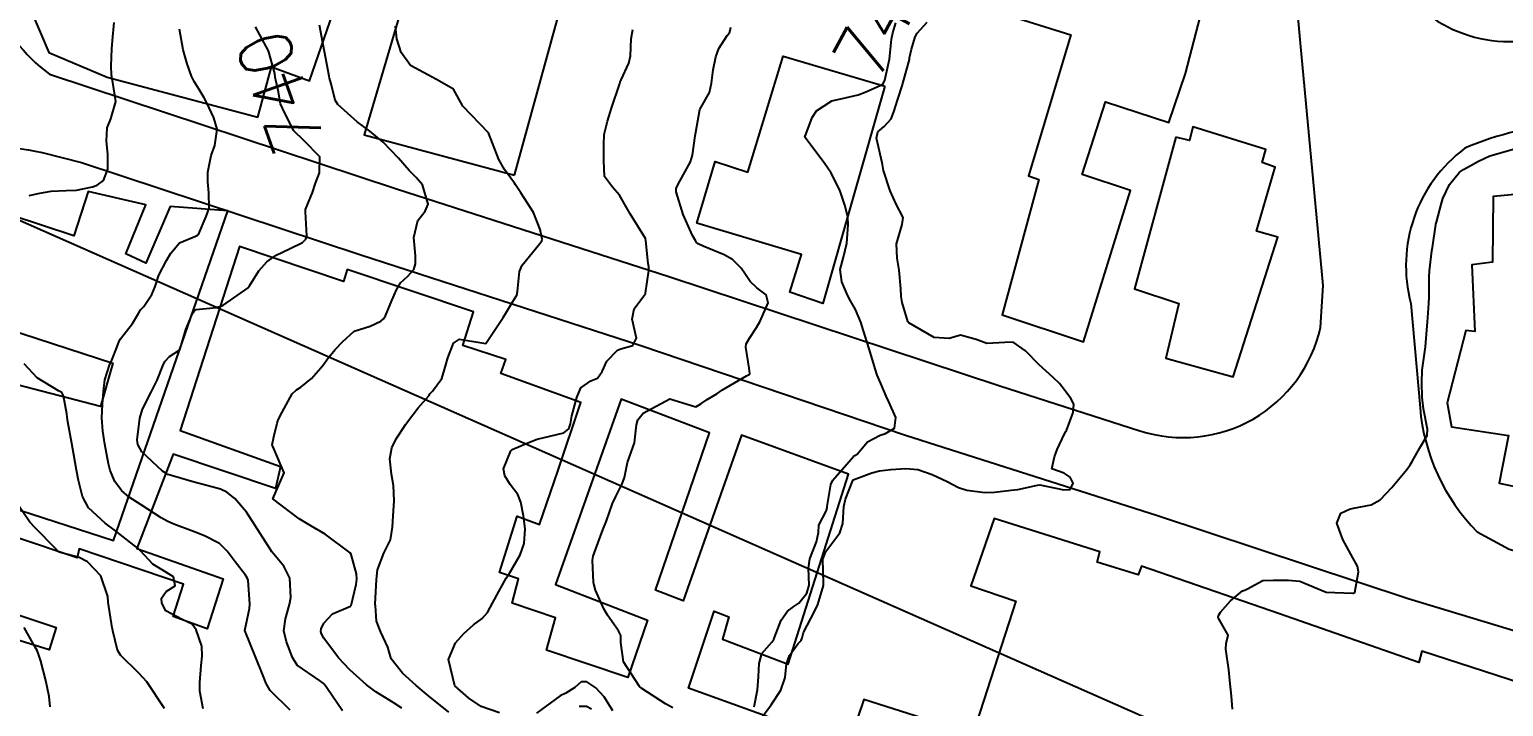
# Model space of a CAD drawing. Header units: metres. Extents: x 318500 to 325275, y 7408834 to 7428799.
# Drawn here: x 323436 to 323547.8, y 7419040.8 to 7419092.2 of the extents above; entities that cross this region are included whole.
import ezdxf
from ezdxf.enums import TextEntityAlignment as Align

# ---------------------------------------------------------------- set-up
doc = ezdxf.new("R2010")
doc.units = ezdxf.units.M
doc.header["$MEASUREMENT"] = 0
doc.linetypes.add('CONTINUO', pattern=[0])
for name, color, linetype in [('Cotas', 45, 'Continuous'), ('Curvas de Nivel 1m', 11, 'Continuous'), ('Curvas de Nivel 5m', 15, 'Continuous'), ('Edificações', 30, 'Continuous'), ('Linha Férrea', 20, 'Continuous'), ('TEXTO', 45, 'Continuous'), ('Vias Primárias', 230, 'Continuous')]:
    doc.layers.add(name, color=color, linetype=linetype)
doc.styles.add('Style-STANDARD', font='STANDARD.shx')

msp = doc.modelspace()

# ---------------------------------------------------------------- linework, layer by layer
at = {"layer": 'Curvas de Nivel 1m', "flags": 128}
for points, elevation in [([(323435.96, 7419079.59), (323436.75, 7419079.76), (323437.62, 7419079.91), (323438.76, 7419079.96), (323439.53, 7419079.98), (323440.76, 7419080.25), (323441.11, 7419080.38), (323441.59, 7419080.72), (323441.91, 7419081.58), (323441.91, 7419082.72), (323441.81, 7419083.72), (323441.86, 7419084.72), (323442.14, 7419085.41), (323442.53, 7419086.71), (323442.31, 7419088.16), (323442.2, 7419088.72), (323442.18, 7419089.42), (323442.21, 7419090.72), (323442.27, 7419091.36), (323442.39, 7419092.72)], 738), ([(323464.23, 7419040.66), (323463.57, 7419041.09), (323462.25, 7419041.91), (323461.54, 7419042.45), (323460.28, 7419043.58), (323459.42, 7419044.48), (323458.3, 7419045.98), (323458.13, 7419046.31), (323458.08, 7419046.49), (323458.12, 7419046.69), (323458.32, 7419047.13), (323458.98, 7419047.84), (323460.34, 7419048.41), (323460.37, 7419048.44), (323460.38, 7419048.47), (323460.76, 7419050.06), (323460.82, 7419050.46), (323460.79, 7419050.88), (323460.39, 7419052.33), (323460.31, 7419052.47), (323458.41, 7419053.88), (323457.33, 7419054.51), (323456.43, 7419055.05), (323454.45, 7419056.55), (323455.29, 7419058.54), (323454.5, 7419060.44), (323454.42, 7419060.55), (323454.39, 7419060.67), (323454.51, 7419061.27), (323454.77, 7419062.31), (323454.85, 7419062.55), (323455.14, 7419063.14), (323455.91, 7419064.53), (323456.24, 7419064.84), (323456.56, 7419065.05), (323457.37, 7419065.7), (323458.08, 7419066.5), (323458.3, 7419066.78), (323458.59, 7419067.2), (323459.18, 7419067.9), (323459.72, 7419068.48), (323460.62, 7419069.3), (323461.83, 7419069.66), (323462.63, 7419070.05), (323462.84, 7419070.22), (323462.98, 7419070.44), (323463.47, 7419071.61), (323463.83, 7419072.43), (323464.14, 7419072.95), (323464.68, 7419073.46), (323465.13, 7419073.97), (323465.27, 7419074.41), (323465.28, 7419075), (323465.14, 7419076.41), (323465.44, 7419077.7), (323466, 7419078.4), (323466.22, 7419078.93), (323465.81, 7419080.4), (323465.31, 7419080.95), (323464.78, 7419081.48), (323463.99, 7419082.43), (323462.81, 7419083.64), (323461.81, 7419084.46), (323460.83, 7419085.18), (323459.38, 7419086.49), (323459.18, 7419086.83), (323458.87, 7419088.07), (323458.75, 7419088.5), (323458.72, 7419088.65), (323458.37, 7419090.51), (323458.24, 7419091.17), (323457.99, 7419092.51)], 741), ([(323467.79, 7419040.37), (323466.25, 7419041.61), (323465.33, 7419042.4), (323464.27, 7419043.34), (323463.43, 7419044.42), (323463.17, 7419045.3), (323462.63, 7419046.44), (323462.32, 7419047.27), (323462.22, 7419048.44), (323462.21, 7419048.57), (323462.3, 7419050.44), (323462.38, 7419051.18), (323462.87, 7419052.43), (323463.37, 7419053.46), (323463.53, 7419054.42), (323463.58, 7419055.27), (323463.66, 7419056.42), (323463.61, 7419057.57), (323463.45, 7419058.43), (323463.31, 7419059.6), (323463.46, 7419060.43), (323463.81, 7419061.12), (323464.53, 7419062.23), (323464.6, 7419062.34), (323464.65, 7419062.41), (323465.47, 7419063.47), (323466.27, 7419064.39), (323466.39, 7419064.55), (323466.56, 7419064.74), (323467.26, 7419065.69), (323467.48, 7419066.38), (323467.71, 7419067.26), (323468.14, 7419068.37), (323468.61, 7419068.67), (323470.61, 7419068.34), (323471.93, 7419070.32), (323472.19, 7419070.77), (323472.65, 7419071.53), (323472.95, 7419072.01), (323473.02, 7419072.3), (323473.16, 7419073.83), (323473.36, 7419074.3), (323474.71, 7419075.94), (323474.85, 7419076.14), (323474.88, 7419076.28), (323474.72, 7419077), (323474.22, 7419078.29), (323473.26, 7419079.8), (323472.91, 7419080.31), (323472.86, 7419080.4), (323472.77, 7419080.53), (323472.01, 7419081.55), (323471.58, 7419082.33), (323470.82, 7419084.34), (323468.85, 7419086.36), (323468.16, 7419087.67), (323466.87, 7419088.39), (323464.89, 7419089.46), (323464.18, 7419090.43), (323463.86, 7419091.48), (323463.76, 7419092.43)], 742), ([(323484.79, 7419040.69), (323484.25, 7419041), (323482.44, 7419042.17), (323482.26, 7419042.32), (323481.06, 7419044.19), (323480.85, 7419045.65), (323480.84, 7419046.19), (323480.68, 7419046.55), (323480.33, 7419047.05), (323479.85, 7419047.72), (323479.57, 7419048.21), (323478.94, 7419049.64), (323478.78, 7419050.22), (323478.71, 7419051.91), (323478.76, 7419052.22), (323478.95, 7419052.77), (323479.49, 7419054.21), (323479.76, 7419054.89), (323480.23, 7419056.2), (323480.46, 7419056.75), (323480.95, 7419057.71), (323481.13, 7419058.19), (323481.35, 7419059.33), (323481.67, 7419060.19), (323481.88, 7419060.82), (323482.03, 7419062.19), (323482.15, 7419062.57), (323482.54, 7419063.06), (323484.56, 7419064.15), (323486.55, 7419063.54), (323486.91, 7419063.76), (323487.4, 7419064.11), (323488.14, 7419064.53), (323488.57, 7419064.83), (323490.4, 7419065.89), (323490.58, 7419066), (323490.63, 7419066.07), (323490.59, 7419066.47), (323490.33, 7419068.07), (323490.37, 7419068.32), (323490.62, 7419068.75), (323491.14, 7419069.56), (323491.42, 7419070.06), (323492.04, 7419071.43), (323491.88, 7419072.05), (323491.18, 7419072.57), (323490.67, 7419073.05), (323490.27, 7419073.67), (323489.99, 7419074.08), (323489.32, 7419074.72), (323488.7, 7419075.07), (323487.09, 7419075.73), (323486.71, 7419075.92), (323486.6, 7419076.02), (323486.54, 7419076.12), (323486.3, 7419076.54), (323485.57, 7419078.14), (323485.04, 7419079.87), (323485.05, 7419080.15), (323485.32, 7419080.68), (323486.13, 7419082.13), (323486.28, 7419082.64), (323486.5, 7419084.12), (323486.55, 7419084.4), (323486.85, 7419086.12), (323487.58, 7419087.4), (323487.74, 7419088.11), (323487.87, 7419089.13), (323488.06, 7419090.11), (323488.28, 7419090.74), (323488.92, 7419091.74), (323489.09, 7419091.94), (323489.15, 7419092.1), (323489.19, 7419092.36)], 744), ([(323491.6, 7419040.05), (323492.25, 7419040.92), (323493, 7419042.03), (323493.31, 7419042.99), (323493.43, 7419044.03), (323493.66, 7419044.67), (323494.31, 7419045.58), (323494.53, 7419045.8), (323494.61, 7419046.02), (323494.72, 7419046.41), (323495.56, 7419048), (323495.81, 7419048.54), (323496.24, 7419049.99), (323496.24, 7419050.13), (323496.18, 7419051.99), (323496.41, 7419052.57), (323497.46, 7419053.97), (323497.71, 7419054.69), (323497.78, 7419055.97), (323497.89, 7419056.54), (323498.45, 7419057.96), (323498.48, 7419058), (323499.9, 7419058.53), (323500.49, 7419058.68), (323501.35, 7419058.79), (323502.49, 7419058.86), (323503.38, 7419058.79), (323504.49, 7419058.42), (323505.62, 7419057.87), (323506.47, 7419057.43), (323507.11, 7419057.21), (323508.47, 7419057.03), (323509.22, 7419057.07), (323510.47, 7419057.22), (323510.98, 7419057.28), (323512.48, 7419057.61), (323512.64, 7419057.62), (323514.47, 7419057.24), (323514.94, 7419057.28), (323515.17, 7419057.74), (323514.95, 7419058.2), (323514.49, 7419058.51), (323513.56, 7419058.83), (323513.76, 7419059.76), (323513.97, 7419060.3), (323514.53, 7419061.49), (323514.61, 7419061.66), (323514.66, 7419061.75), (323515.18, 7419063.11), (323515.24, 7419063.74), (323515.01, 7419064.19), (323514.57, 7419064.75), (323514.13, 7419065.31), (323513.67, 7419065.76), (323512.59, 7419066.73), (323511.56, 7419067.79), (323510.62, 7419068.46), (323509.98, 7419068.44), (323508.62, 7419068.36), (323507.81, 7419068.65), (323506.63, 7419068.98), (323505.76, 7419068.73), (323504.62, 7419068.8), (323502.71, 7419069.91), (323502.67, 7419069.94), (323502.64, 7419070.03), (323502.2, 7419071.46), (323502.12, 7419071.92), (323502.09, 7419072.5), (323501.98, 7419073.92), (323501.81, 7419074.82), (323501.78, 7419075.92), (323502.2, 7419077.38), (323502.27, 7419077.92), (323501.75, 7419078.93), (323501.3, 7419079.93), (323500.79, 7419081.48), (323500.71, 7419081.94), (323500.69, 7419082.06), (323500.26, 7419083.95), (323500.36, 7419084.42), (323500.83, 7419084.82), (323501.36, 7419085.41), (323501.56, 7419085.93), (323501.88, 7419086.91), (323502.19, 7419087.92), (323502.7, 7419089.72), (323502.75, 7419089.91), (323502.77, 7419090.04), (323502.91, 7419090.69), (323503.2, 7419091.63), (323503.35, 7419091.9), (323504.09, 7419092.75)], 746), ([(323455.75, 7419040.53), (323454.25, 7419042), (323453.93, 7419042.55), (323453.71, 7419043.12), (323453.13, 7419044.56), (323452.31, 7419046.57), (323452.67, 7419048.23), (323452.7, 7419048.57), (323452.56, 7419050.38), (323452.5, 7419050.57), (323452.37, 7419050.77), (323451.57, 7419051.77), (323450.97, 7419052.59), (323450.4, 7419053.18), (323449.26, 7419053.76), (323448.41, 7419054.07), (323446.92, 7419054.65), (323446.42, 7419054.87), (323445.96, 7419055.12), (323444.44, 7419056.1), (323443.55, 7419056.69), (323442.95, 7419057.2), (323442.46, 7419057.88), (323442.1, 7419058.71), (323441.96, 7419059.23), (323441.7, 7419060.72), (323441.54, 7419061.69), (323441.47, 7419062.72), (323441.52, 7419063.74), (323441.6, 7419064.72), (323441.7, 7419065.59), (323442.04, 7419066.72), (323442.21, 7419067.09), (323442.6, 7419068.05), (323442.79, 7419068.53), (323442.89, 7419068.71), (323443.8, 7419069.87), (323444.27, 7419070.69), (323444.4, 7419070.92), (323444.64, 7419071.17), (323445.25, 7419072.07), (323445.52, 7419072.67), (323445.79, 7419073.54), (323446.37, 7419074.65), (323446.7, 7419075.22), (323447.36, 7419075.99), (323448.71, 7419076.55), (323448.81, 7419076.63), (323449.37, 7419077.98), (323449.6, 7419078.62), (323449.59, 7419079.78), (323449.5, 7419080.62), (323449.52, 7419081.36), (323449.76, 7419082.62), (323450.05, 7419083.37), (323450.21, 7419084.61), (323449.96, 7419085.49), (323449.43, 7419086.62), (323449.23, 7419087), (323448.86, 7419087.62), (323448.47, 7419088.24), (323448.28, 7419088.64), (323447.94, 7419089.59), (323447.63, 7419090.65), (323447.35, 7419092.22)], 739), ([(323471.63, 7419040.32), (323470.24, 7419040.81), (323469.32, 7419041.42), (323468.26, 7419042.36), (323467.76, 7419044.37), (323468.3, 7419045.64), (323468.94, 7419046.35), (323469.67, 7419046.99), (323470.33, 7419047.48), (323470.72, 7419047.94), (323470.94, 7419048.32), (323471.43, 7419049.24), (323472.03, 7419050.31), (323472.16, 7419050.53), (323472.38, 7419050.87), (323473.2, 7419052.3), (323473.52, 7419053.18), (323473.6, 7419054.29), (323473.46, 7419055.27), (323473.26, 7419056.3), (323473.04, 7419056.88), (323472.46, 7419057.66), (323472.05, 7419058.31), (323471.95, 7419058.84), (323472.5, 7419060.2), (323472.55, 7419060.26), (323472.6, 7419060.31), (323473.93, 7419060.87), (323474.51, 7419061.09), (323475.46, 7419061.32), (323476.52, 7419061.56), (323476.91, 7419061.87), (323477.02, 7419062.25), (323477.13, 7419062.85), (323477.5, 7419064.25), (323477.82, 7419064.98), (323478.57, 7419065.51), (323479.08, 7419065.71), (323479.43, 7419066.22), (323479.8, 7419067.01), (323480.6, 7419067.85), (323480.84, 7419067.96), (323481.76, 7419068.19), (323482.04, 7419068.76), (323481.7, 7419070.19), (323481.85, 7419070.98), (323482.66, 7419072.06), (323482.71, 7419072.13), (323482.73, 7419072.18), (323482.97, 7419073.89), (323482.97, 7419074.18), (323482.93, 7419074.42), (323482.76, 7419076.18), (323482.71, 7419076.32), (323481.55, 7419078.19), (323480.76, 7419079.62), (323480.22, 7419080.21), (323479.6, 7419081.04), (323479.56, 7419082.22), (323479.55, 7419083.47), (323479.58, 7419084.22), (323479.83, 7419085.22), (323480.13, 7419086.21), (323480.77, 7419088.1), (323480.8, 7419088.2), (323480.81, 7419088.26), (323480.87, 7419088.37), (323481.47, 7419089.62), (323481.58, 7419090.19), (323481.64, 7419091.47), (323481.75, 7419092.19)], 743), ([(323527.28, 7419040.6), (323527.19, 7419041.58), (323527.08, 7419042.78), (323527, 7419043.58), (323526.76, 7419045.14), (323526.79, 7419045.58), (323526.95, 7419046.21), (323526.34, 7419047.27), (323526.21, 7419047.47), (323526.19, 7419047.59), (323526.22, 7419047.71), (323526.35, 7419047.97), (323527.11, 7419048.83), (323528.02, 7419049.57), (323528.27, 7419049.66), (323528.37, 7419049.71), (323529.57, 7419050.36), (323530.38, 7419050.39), (323531.52, 7419050.39), (323532.38, 7419050.31), (323534.37, 7419049.48), (323536.37, 7419049.4), (323536.43, 7419049.4), (323536.56, 7419049.46), (323536.83, 7419051.01), (323536.75, 7419051.45), (323536.64, 7419051.69), (323536.41, 7419052.08), (323535.65, 7419053.47), (323535.2, 7419054.71), (323535.48, 7419055.47), (323536.14, 7419055.78), (323536.46, 7419055.85), (323537.8, 7419056.1), (323538.47, 7419056.49), (323538.94, 7419056.96), (323539.36, 7419057.42), (323540.49, 7419058.78), (323540.75, 7419059.15), (323540.9, 7419059.4), (323541.49, 7419060.42), (323542.05, 7419061.38), (323542.07, 7419061.85), (323541.77, 7419063.39), (323541.67, 7419064.29), (323541.63, 7419065.39), (323541.66, 7419066.33), (323541.82, 7419067.39), (323541.91, 7419068.1), (323542.03, 7419069.39), (323542.07, 7419069.96), (323542.18, 7419071.38), (323542.2, 7419071.86), (323542.2, 7419073.38), (323542.22, 7419073.86), (323542.41, 7419075.38), (323542.45, 7419075.65), (323542.69, 7419077.38), (323542.7, 7419077.42), (323542.74, 7419077.57), (323543.12, 7419079.01), (323543.23, 7419079.37), (323543.74, 7419080.41), (323544.51, 7419081.35), (323544.8, 7419081.57), (323545.95, 7419082.2), (323546.81, 7419082.59), (323548.66, 7419083.14)], 747), ([(323449.16, 7419040.62), (323448.9, 7419041.97), (323448.89, 7419042.62), (323448.99, 7419043.91), (323449.07, 7419044.62), (323449.06, 7419045.38), (323448.61, 7419046.63), (323448.32, 7419047.05), (323447.56, 7419047.4), (323446.33, 7419048.07), (323446.01, 7419048.65), (323445.98, 7419049.02), (323446.35, 7419049.52), (323447.04, 7419049.96), (323446.9, 7419050.64), (323446.37, 7419050.98), (323445.33, 7419051.61), (323444.39, 7419052.61), (323444.36, 7419052.65), (323444.34, 7419052.68), (323442.41, 7419054.22), (323441.71, 7419054.72), (323440.44, 7419055.87), (323439.99, 7419056.74), (323439.68, 7419057.96), (323439.53, 7419058.74), (323439.33, 7419059.91), (323439.18, 7419060.75), (323438.88, 7419062.4), (323438.83, 7419062.76), (323438.8, 7419063.02), (323438.55, 7419064.37), (323438.43, 7419064.64), (323438.17, 7419064.77), (323436.56, 7419065.75), (323435.56, 7419066.8)], 738), ([(323446.23, 7419040.65), (323444.89, 7419042.67), (323444.27, 7419043.34), (323442.88, 7419044.7), (323442.66, 7419045.08), (323442.31, 7419046.54), (323442.27, 7419046.71), (323442.26, 7419046.76), (323441.95, 7419048.71), (323441.91, 7419049.15), (323441.39, 7419050.72), (323440.38, 7419051.79), (323439.74, 7419052.1), (323438.39, 7419052.45), (323438.18, 7419052.55), (323437.98, 7419052.77), (323436.41, 7419054.37), (323435.99, 7419054.79), (323435.05, 7419056.2)], 737), ([(323437.55, 7419040.77), (323437.46, 7419041.55), (323437.21, 7419042.78), (323436.83, 7419044.23), (323436.66, 7419044.78), (323436.55, 7419045.05), (323436.3, 7419045.48), (323435.57, 7419046.8)], 736), ([(323480.24, 7419040.46), (323479.58, 7419041.53), (323478.95, 7419042.22), (323478.27, 7419042.66), (323477.83, 7419042.67), (323477.35, 7419042.24), (323476.68, 7419041.82), (323476.25, 7419041.6), (323474.46, 7419040.28)], 743), ([(323478.62, 7419040.6), (323478.25, 7419040.81), (323477.69, 7419040.79)], 742)]:
    msp.add_lwpolyline(points, dxfattribs=dict(at, elevation=elevation))
at = {"layer": 'Curvas de Nivel 5m', "flags": 128}
for points, elevation in [([(323459.73, 7419040.47), (323458.54, 7419042.21), (323458.33, 7419042.49), (323458.26, 7419042.56), (323457.99, 7419042.77), (323456.28, 7419043.94), (323455.93, 7419044.53), (323455.47, 7419045.7), (323455.28, 7419046.54), (323455.41, 7419047.45), (323455.71, 7419048.53), (323455.8, 7419049.07), (323455.72, 7419050.53), (323455.28, 7419051.44), (323454.39, 7419052.51), (323454.36, 7419052.55), (323454.28, 7419052.66), (323453.08, 7419054.56), (323452.43, 7419055.54), (323451.55, 7419056.58), (323450.95, 7419057.08), (323450.46, 7419057.3), (323449.43, 7419057.58), (323448.46, 7419057.82), (323446.82, 7419058.3), (323446.47, 7419058.42), (323446.32, 7419058.5), (323446.07, 7419058.66), (323444.49, 7419060.13), (323444.2, 7419060.68), (323444.15, 7419061.04), (323444.34, 7419062.68), (323444.54, 7419063.37), (323445.21, 7419064.67), (323445.66, 7419065.57), (323446.1, 7419066.66), (323446.25, 7419066.99), (323446.59, 7419067.37), (323447.38, 7419067.86), (323447.61, 7419068.64), (323447.84, 7419069.41), (323448.35, 7419070.63), (323448.46, 7419070.81), (323448.63, 7419070.94), (323450.17, 7419071.08), (323450.64, 7419071.23), (323452.58, 7419072.57), (323452.61, 7419072.62), (323452.66, 7419072.72), (323453.38, 7419073.87), (323453.98, 7419074.56), (323454.7, 7419075.05), (323455.71, 7419075.55), (323456.7, 7419076.02), (323456.95, 7419076.28), (323457.02, 7419076.52), (323456.91, 7419078.35), (323456.93, 7419078.52), (323457.46, 7419079.81), (323457.69, 7419080.51), (323457.98, 7419081.3), (323458, 7419082.51), (323456.81, 7419083.73), (323456.01, 7419084.53), (323455.18, 7419086.21), (323455.03, 7419086.55), (323454.99, 7419086.68), (323454.86, 7419087.45), (323454.67, 7419088.35), (323454.63, 7419088.55), (323454.58, 7419088.85), (323454.1, 7419090.56), (323453.12, 7419092.38)], 740), ([(323490.97, 7419040.78), (323491.21, 7419042.06), (323491.29, 7419043.04), (323491.36, 7419044.05), (323491.55, 7419044.81), (323492.31, 7419045.67), (323492.47, 7419045.89), (323492.52, 7419046.04), (323493.01, 7419047.36), (323493.5, 7419048.03), (323493.98, 7419048.39), (323494.35, 7419048.63), (323494.97, 7419049.4), (323495.14, 7419050.01), (323495.1, 7419051.3), (323495.2, 7419052.01), (323495.7, 7419053.29), (323495.85, 7419054), (323495.87, 7419054.56), (323496.45, 7419055.67), (323496.51, 7419055.93), (323496.52, 7419055.99), (323496.8, 7419057.66), (323496.95, 7419057.98), (323498.5, 7419059.78), (323498.6, 7419059.86), (323498.79, 7419059.96), (323499.57, 7419060.9), (323500.52, 7419061.4), (323500.93, 7419061.53), (323501.62, 7419061.92), (323501.73, 7419062.74), (323501.2, 7419063.93), (323500.99, 7419064.36), (323500.57, 7419065.31), (323500.3, 7419065.94), (323500.17, 7419066.36), (323499.69, 7419067.95), (323499.27, 7419069.31), (323499.06, 7419069.96), (323498.65, 7419070.93), (323498.28, 7419071.59), (323498.08, 7419071.97), (323497.62, 7419073.03), (323497.49, 7419073.98), (323497.76, 7419074.91), (323498.01, 7419075.97), (323498.11, 7419077.35), (323498.07, 7419077.97), (323497.86, 7419078.86), (323497.48, 7419079.98), (323496.79, 7419081.33), (323496.34, 7419082), (323495.68, 7419082.88), (323494.82, 7419084.02), (323495.36, 7419085.5), (323495.7, 7419086.01), (323496.86, 7419086.76), (323497.88, 7419086.99), (323498.87, 7419087.24), (323499.39, 7419087.44), (323500.53, 7419087.94), (323500.75, 7419088.07), (323500.88, 7419088.35), (323501.23, 7419089.94), (323501.39, 7419091.46), (323501.5, 7419091.93), (323501.72, 7419092.7)], 745)]:
    msp.add_lwpolyline(points, dxfattribs=dict(at, elevation=elevation))
at = {"layer": 'Edificações'}
for points in [[(323470.39, 7419131.3), (323454.76, 7419134.99), (323450.47, 7419134.17), (323447.27, 7419125.13), (323448.55, 7419124.79), (323444.39, 7419111.83), (323441.96, 7419112.13), (323438.03, 7419100.04), (323436.06, 7419093.71), (323437.43, 7419090.43), (323441.86, 7419088.56), (323453.29, 7419085.53), (323454.35, 7419089.36), (323457.23, 7419088.28), (323459.46, 7419094.73), (323453.71, 7419096.42), (323456.86, 7419108.02), (323466.58, 7419105.43), (323469.82, 7419118.19), (323467.54, 7419119.29), (323470.39, 7419131.3)], [(323472.79, 7419081.12), (323478.86, 7419103.22), (323474.1, 7419104.33), (323472.89, 7419100.24), (323466.55, 7419101.77), (323461.37, 7419084.2), (323472.79, 7419081.12)], [(323500.88, 7419087.88), (323496.19, 7419071.39), (323493.68, 7419072.25), (323494.56, 7419075.11), (323486.62, 7419077.48), (323488, 7419082.17), (323490.48, 7419081.37), (323493.18, 7419090.17), (323500.88, 7419087.88)], [(323522.97, 7419084.02), (323519.83, 7419072.51), (323523.19, 7419071.39), (323522.2, 7419067.23), (323527.31, 7419065.81), (323530.71, 7419076.42), (323529.08, 7419076.89), (323530.5, 7419081.74), (323529.51, 7419082.09), (323529.81, 7419083.08), (323524.26, 7419084.79), (323524, 7419083.76), (323522.97, 7419084.02)], [(323549.73, 7419054.39), (323558.46, 7419052.67), (323560.82, 7419065.13), (323556.78, 7419066.05), (323556.33, 7419065.74), (323551.64, 7419066.73), (323551.67, 7419068.87), (323559.64, 7419069.75), (323558.88, 7419080.61), (323547.06, 7419079.51), (323546.99, 7419074.52), (323545.43, 7419074.33), (323545.65, 7419069.26), (323544.97, 7419069.33), (323543.56, 7419063.85), (323543.9, 7419062.03), (323548.21, 7419061.36), (323547.52, 7419057.75), (323550.3, 7419057.18), (323549.73, 7419054.39)], [(323426.39, 7419058.56), (323442.36, 7419053.41), (323451.03, 7419078.42), (323446.65, 7419078.74), (323444.79, 7419074.45), (323443.29, 7419075.17), (323444.79, 7419078.89), (323440.43, 7419079.89), (323439.35, 7419076.53), (323432.19, 7419078.89), (323429.69, 7419070.95), (323442.29, 7419066.87), (323441.36, 7419063.58), (323428.68, 7419066.87), (323426.39, 7419058.56)]]:
    msp.add_lwpolyline(points, close=True, dxfattribs=at)
for points in [[(323505.19, 7419094.88), (323515, 7419091.78), (323511.79, 7419081.09), (323512.58, 7419080.8), (323509.79, 7419070.53), (323515.96, 7419068.49), (323519.53, 7419079.96), (323515.86, 7419081.18), (323517.63, 7419086.69), (323522.44, 7419085.14), (323523.7, 7419088.85), (323526.76, 7419100.65)], [(323492.08, 7419040), (323485.99, 7419042.19), (323487.94, 7419048.04), (323489.04, 7419047.61), (323488.56, 7419045.91), (323493.55, 7419044), (323498.12, 7419058.43), (323490, 7419061.39), (323485.57, 7419048.82), (323483.47, 7419049.63), (323487.57, 7419061.58), (323480.88, 7419064.12), (323475.88, 7419050.05), (323482.87, 7419047.36), (323481.37, 7419043.01), (323475.21, 7419045.08), (323475.88, 7419047.53), (323472.61, 7419048.63), (323473.09, 7419050.48), (323471.64, 7419050.96), (323472.99, 7419055.24), (323474.68, 7419054.62), (323476.07, 7419058.66), (323477.81, 7419063.87), (323471.74, 7419066.08), (323472.13, 7419067.14), (323468.85, 7419068.19), (323469.67, 7419070.76), (323460.09, 7419073.98), (323459.8, 7419073.07), (323451.9, 7419075.72), (323447.42, 7419061.76), (323455.03, 7419059.02), (323454.64, 7419057.34), (323446.87, 7419059.95), (323444.11, 7419052.8), (323450.66, 7419050.48), (323449.45, 7419046.7), (323446.88, 7419047.62), (323447.65, 7419050.09), (323439.74, 7419052.77), (323439.74, 7419052.77), (323439.59, 7419052.09), (323425.52, 7419056.79)], [(323553.95, 7419041), (323541.64, 7419044.99), (323541.4, 7419044.14), (323530.84, 7419047.83), (323520.36, 7419051.46), (323520.12, 7419050.78), (323517, 7419051.76), (323517.21, 7419052.53), (323509.18, 7419055.08), (323507.4, 7419049.95), (323510.82, 7419048.79), (323507.57, 7419038.71), (323499.28, 7419041.33), (323497.05, 7419034.71)], [(323423.96, 7419051.46), (323437.99, 7419046.8), (323437.46, 7419045.11), (323430.17, 7419047.34)]]:
    msp.add_lwpolyline(points, dxfattribs=at)
at = {"layer": 'Linha Férrea'}
for points in [[(323843.71, 7420529.86, -0.339852), (323771.4, 7420065.59), (323704.49, 7420002.47, 0.137972), (323573.12, 7419776.14), (323569.02, 7419760.26, 0.009911), (323565.27, 7419744.04), (323557.57, 7419705.29), (323544.41, 7419647.35), (323509.55, 7419502.3), (323475.42, 7419363.32), (323454.17, 7419264.77, -0.048865), (323374.49, 7419022.07), (323336.22, 7418936.84), (323318.17, 7418898.23), (323303.7, 7418864.83, 0.016709)], [(323303.7, 7418864.83), (323318.17, 7418898.23), (323336.22, 7418936.84), (323374.49, 7419022.07, 0.048865), (323454.17, 7419264.77), (323475.42, 7419363.32), (323509.55, 7419502.3), (323544.41, 7419647.35), (323557.57, 7419705.29), (323565.27, 7419744.04, -0.009911), (323569.02, 7419760.26), (323573.12, 7419776.14, -0.137972), (323704.49, 7420002.47), (323771.4, 7420065.59, 0.339852), (323843.71, 7420529.86, 0.104587)], [(323840.15, 7420527.89, -0.339824), (323768.6, 7420068.54), (323704.14, 7420007.76, 0.140169), (323569.28, 7419777.13), (323565.15, 7419761.39, -0.000234), (323561.23, 7419744.64), (323553.45, 7419705.87), (323540.36, 7419648.04), (323505.53, 7419503.28), (323471.39, 7419364.25), (323450.12, 7419265.65, -0.047372), (323375.49, 7419034.63), (323347.08, 7418970.2), (323316.21, 7418903.38), (323295.96, 7418857.36)], [(323295.96, 7418857.36), (323316.21, 7418903.38), (323347.08, 7418970.2), (323375.49, 7419034.63, 0.047372), (323450.12, 7419265.65), (323471.39, 7419364.25), (323505.53, 7419503.28), (323540.36, 7419648.04), (323553.45, 7419705.87), (323561.23, 7419744.64, 0.000234), (323565.15, 7419761.39), (323569.28, 7419777.13, -0.140169), (323704.14, 7420007.76), (323768.6, 7420068.54, 0.339824), (323840.15, 7420527.89, 0.098634)]]:
    msp.add_lwpolyline(points, format="xyb", dxfattribs=at)
at = {"layer": 'TEXTO', "linetype": 'CONTINUO'}
msp.add_polyline3d([(323420.28, 7419084.3, 0), (323597.85, 7419005.88, 0)], dxfattribs=at)
at = {"layer": 'Vias Primárias'}
for points in [[(323715.64, 7420145.55, 0), (323709.04, 7420132.94)], [(323831.09, 7420001.79, 0), (323833.84, 7420008.44, 0.220888)], [(323534.14, 7419072.76), (323532.44, 7419091.14), (323531.1, 7419105.86), (323528.65, 7419125.42, 0.318067), (323522.92, 7419131.69, 0.103931), (323514.82, 7419131.75, 0.004304), (323505.05, 7419129.69, -0.131345), (323485.86, 7419130.54), (323478.9, 7419132.01), (323455.43, 7419137.25, 0.235442), (323448.31, 7419135.49), (323444.58, 7419129.88), (323438.11, 7419116.97), (323434.03, 7419105.75), (323432.93, 7419101.53, 0.309099), (323437.5, 7419088.79), (323463.83, 7419080.08), (323484.5, 7419073.43), (323509.62, 7419065.14), (323520.24, 7419061.72, 0.441745), (323533.95, 7419069.57), (323534.14, 7419072.76)], [(323579.91, 7419086.29), (323552.84, 7419085.02, 0.091708), (323544.91, 7419083.17, 0.30718), (323540.81, 7419071.39), (323541.5, 7419063.47, 0.1738), (323545.83, 7419054.06), (323548.26, 7419052.73), (323571.28, 7419046.59), (323586.94, 7419042.27, 0.447125), (323596.67, 7419052.07), (323594.65, 7419069.57), (323593.26, 7419079.13, 0.217978), (323585.01, 7419086.45), (323579.91, 7419086.29)], [(323428.62, 7419082.02, -0.173299), (323436.94, 7419082.84), (323439.93, 7419082.09), (323461.12, 7419075.09), (323482.36, 7419068.2), (323502.46, 7419061.4), (323521.59, 7419055.3), (323540.59, 7419049), (323561.75, 7419042.59), (323582.17, 7419035.55), (323595.84, 7419031.19)]]:
    msp.add_lwpolyline(points, format="xyb", dxfattribs=at)
msp.add_lwpolyline([(323549.19, 7419091.3), (323568.92, 7419092.91), (323582.31, 7419093.78, 0.41026), (323590.31, 7419102.77), (323588.42, 7419118.81), (323585.93, 7419136.88), (323584.73, 7419142.09, 0.346233), (323578.05, 7419147.5), (323572.9, 7419147.14), (323567.91, 7419145.82), (323542.09, 7419139.13, 0.335227), (323534.22, 7419129.19), (323535.05, 7419121.49), (323538.32, 7419098.57, 0.348817)], format="xyb", close=True, dxfattribs=at)

# ---------------------------------------------------------------- texts
at = {"layer": 'Cotas', "style": 'Style-STANDARD'}
for s, rotation, p in [('745', 61.1637, (323500.77, 7419093.17, 745)), ('740', 109.8547, (323454.99, 7419087.43, 740))]:
    msp.add_text(s, height=4, rotation=rotation, dxfattribs=at).set_placement(p, align=Align.MIDDLE_CENTER)

doc.saveas('drawing.dxf')
